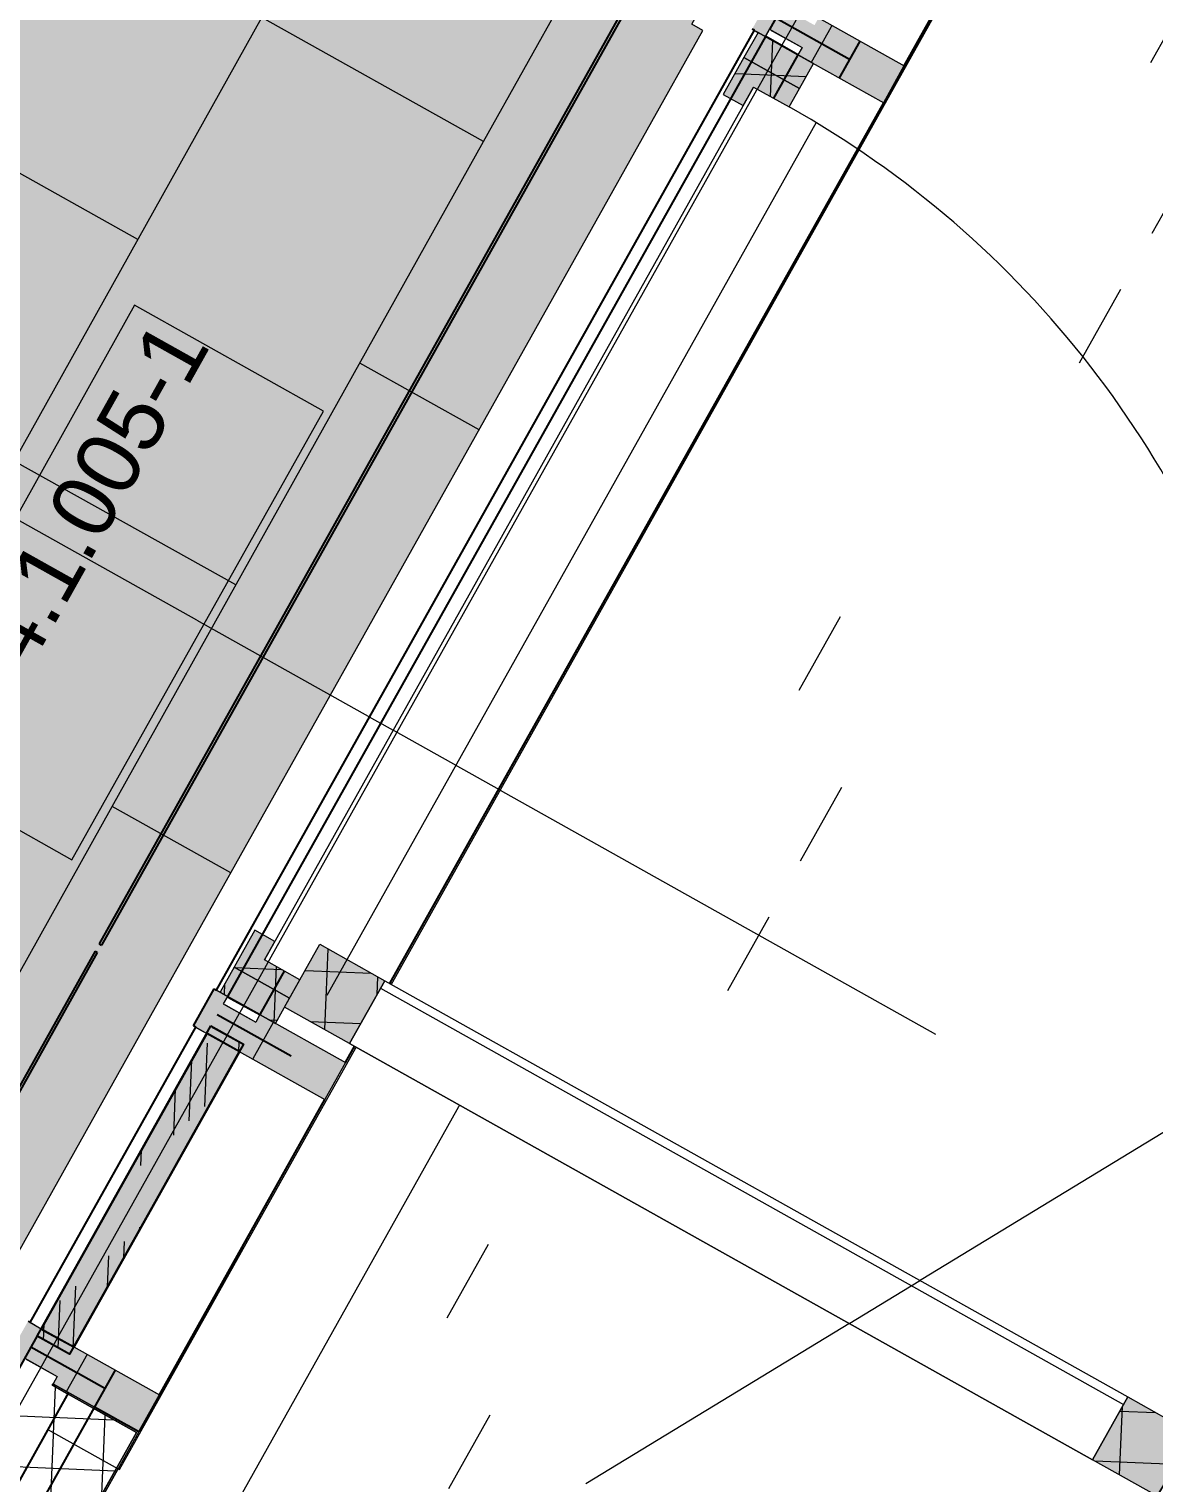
# Model space of a CAD drawing. Header units: metres. Extents: x -36 to 59, y 39 to 183.
# Drawn here: x -20.982 to -19.653, y 116.4 to 118.117 of the extents above; entities that cross this region are included whole.
import ezdxf

# ---------------------------------------------------------------- set-up
doc = ezdxf.new("R2010")
doc.units = ezdxf.units.M
doc.header["$MEASUREMENT"] = 0
for name, pattern in [('Achse', [0.0023, 0.0015, -0.0008]), ('Punktlinie', [0.0035, 0, -0.0035]), ('Punktlinie_ eng', [0.00075, 0, -0.00075]), ('Strichlinie', [0.004, 0.003, -0.001]), ('Strichlinie-über-Schnitt', [0.0023, 0.0008, -0.0015]), ('Wipeout_Contour', [1, 0, -1])]:
    doc.linetypes.add(name, pattern=pattern)
for name, color, linetype in [('00  Raster Ausbau', 7, 'Continuous'), ('10  Decken', 7, 'Continuous'), ('10  Dächer', 7, 'Continuous'), ('10  Fassade', 7, 'Continuous'), ('10  Fassade_Deckschraffur', 7, 'Continuous'), ('10  Fassade_Schnittschraffur', 7, 'Continuous'), ('10  Treppen + Rampen', 7, 'Continuous'), ('10  Wand Massiv', 7, 'Continuous'), ('10  Wand Massiv_Deckschraffur', 7, 'Continuous'), ('20  Dach Aufbauten', 7, 'Continuous'), ('20  Dach Aufbauten_Deckschraffur', 7, 'Continuous'), ('40  Text Brandschutz', 7, 'Continuous'), ('40  Türstempel 1_100', 7, 'Continuous'), ('50  NUF - Raumstempel', 7, 'Continuous'), ('Neubau_20  Boden Aufbauten', 7, 'Continuous'), ('Neubau_20  Decke Abhangdecke', 7, 'Continuous')]:
    doc.layers.add(name, color=color, linetype=linetype)
doc.styles.add('ERSTELLTER_STIL_1', font='')
doc.styles.get('ERSTELLTER_STIL_1').set_extended_font_data('Arial')
pattern_1 = [(87.605446, (0, 0), (-0.059947608, 0.00250684), []), (177.605446, (0, 0), (0.00250684, 0.059947608), [])]

# ---------------------------------------------------------------- blocks, each defined once
blk = doc.blocks.new('*X1', base_point=(-0.1628, 98.0075))
at = {"layer": '20  Dach Aufbauten_Deckschraffur', "color": 9, "linetype": 'Continuous', "lineweight": 18, "ltscale": 1000}
for p, q in [((-20.4447, 117.9845), (-20.0059, 118.7703)), ((-20.4447, 117.9845), (-20.0059, 118.7703)), ((-21.1454, 117.345), (-20.7066, 118.1308)), ((-21.1454, 117.345), (-20.7066, 118.1308)), ((-20.4447, 117.9845), (-20.7066, 118.1308)), ((-20.8529, 117.8688), (-21.1148, 118.0151)), ((-20.8835, 117.1987), (-20.4447, 117.9845)), ((-20.45, 117.6439), (-20.5909, 117.7226)), ((-20.7372, 117.4606), (-20.9991, 117.6069)), ((-21.2243, 116.5884), (-20.8835, 117.1987)), ((-21.2243, 116.5884), (-20.8835, 117.1987)), ((-20.7433, 117.1204), (-20.8835, 117.1987))]:
    blk.add_line(p, q, dxfattribs=at)
blk = doc.blocks.new('*X35', base_point=(-0.1628, 98.0075))
at = {"layer": '10  Fassade_Schnittschraffur', "color": 98, "linetype": 'Continuous', "lineweight": 13, "ltscale": 1000, "true_color": 0x000100}
for p, q in [((-20.7739, 116.8443), (-20.7707, 116.9192)), ((-20.7337, 116.9085), (-20.7332, 116.9207)), ((-20.7923, 116.8273), (-20.7893, 116.8993)), ((-20.8107, 116.8104), (-20.8084, 116.8651)), ((-20.8497, 116.7745), (-20.8489, 116.7928)), ((-20.8681, 116.7576), (-20.868, 116.7587)), ((-20.8507, 116.6996), (-20.8506, 116.7017)), ((-20.8698, 116.6655), (-20.869, 116.6848)), ((-20.8889, 116.6314), (-20.8874, 116.6679)), ((-20.9295, 116.559), (-20.9264, 116.632)), ((-20.9472, 116.5592), (-20.9448, 116.6151)), ((-20.9644, 116.5689), (-20.9636, 116.588))]:
    blk.add_line(p, q, dxfattribs=at)

msp = doc.modelspace()

# ---------------------------------------------------------------- linework, layer by layer
at = {"layer": '10  Fassade', "color": 7, "linetype": 'Strichlinie', "lineweight": 25, "ltscale": 1000, "flags": 128}
msp.add_lwpolyline([(-20.9828, 116.5906), (-20.9802, 116.5892)], dxfattribs=at)
at = {"layer": 'Neubau_20  Boden Aufbauten', "color": 7, "linetype": 'Continuous', "lineweight": 13, "ltscale": 1000, "flags": 128}
msp.add_lwpolyline([(-5.8407, 133.7342), (-11.8253, 137.0874), (-11.8069, 137.1201), (-12.0559, 137.2596), (-18.6544, 125.4821), (-16.3427, 124.1868), (-16.6653, 123.611), (-16.8022, 123.6878), (-20.9522, 116.2812), (-16.9374, 114.0317)], dxfattribs=at)

# ---------------------------------------------------------------- next in the draw order: wipeouts: each hides what was drawn before it
at = {"color": 254, "linetype": 'Wipeout_Contour', "lineweight": 0, "ltscale": 486.357493}
msp.add_wipeout([(-16.9122, 123.6921), (-20.9619, 116.4643), (-20.9602, 116.4633), (-16.9104, 123.6911)], dxfattribs=at).dxf.layer = '10  Wand Massiv_Deckschraffur'

# ---------------------------------------------------------------- next in the draw order: wipeouts: each hides what was drawn before it
at = {"color": 254, "linetype": 'Wipeout_Contour', "lineweight": 0, "ltscale": 486.114934}
msp.add_wipeout([(-20.8747, 116.4154), (-16.8249, 123.6432), (-16.8267, 123.6442), (-20.8764, 116.4164)], dxfattribs=at).dxf.layer = '10  Wand Massiv_Deckschraffur'

# ---------------------------------------------------------------- next in the draw order: wipeouts: each hides what was drawn before it
at = {"color": 254, "linetype": 'Wipeout_Contour', "lineweight": 0, "ltscale": 486.137239}
msp.add_wipeout([(-20.8764, 116.4164), (-16.8267, 123.6442), (-16.8406, 123.652), (-20.8904, 116.4242)], dxfattribs=at).dxf.layer = '10  Wand Massiv_Deckschraffur'

# ---------------------------------------------------------------- next in the draw order: wipeouts: each hides what was drawn before it
at = {"color": 254, "linetype": 'Wipeout_Contour', "lineweight": 0, "ltscale": 486.256215}
msp.add_wipeout([(-16.9104, 123.6911), (-20.9602, 116.4633), (-20.8904, 116.4242), (-16.8406, 123.652)], dxfattribs=at).dxf.layer = '10  Wand Massiv_Deckschraffur'

# ---------------------------------------------------------------- next in the draw order: hatches: boundary and pattern name
at = {"layer": '20  Dach Aufbauten_Deckschraffur', "linetype": 'Continuous', "lineweight": 18, "true_color": 0xefefef}
msp.add_hatch(color=7, dxfattribs=at).paths.add_polyline_path([(-18.7395, 125.0541), (-22.9433, 117.5515), (-21.0851, 116.5104), (-20.8432, 116.9422), (-20.1857, 118.1156), (-20.1988, 118.1229), (-16.8945, 124.0203)])

# ---------------------------------------------------------------- next in the draw order: linework, layer by layer
at = {"layer": '10  Decken', "color": 7, "linetype": 'Punktlinie', "lineweight": 13, "ltscale": 1000, "flags": 128}
msp.add_lwpolyline([(1.6639, 161.776), (-18.7726, 125.3019), (-16.6353, 124.1043), (-21.0101, 116.2964), (-22.973, 117.3962), (-23.0952, 117.1781), (-10.2099, 109.9585), (-9.9704, 110.3859), (-3.4571, 122.0106), (-0.8442, 120.5466), (0.5391, 119.7715)], dxfattribs=at)
at = {"layer": '10  Dächer', "color": 255, "linetype": 'Punktlinie', "lineweight": 18, "ltscale": 1000, "flags": 128}
msp.add_lwpolyline([(-23.1474, 117.494), (-21.0101, 116.2964), (-16.6353, 124.1043), (-18.7726, 125.3019)], close=True, dxfattribs=at)
at = {"layer": '10  Fassade', "color": 7, "linetype": 'Strichlinie', "lineweight": 25, "ltscale": 1000, "flags": 128}
for points in [[(-20.9036, 117.0277), (-20.901, 117.0262)], [(-20.8987, 117.0364), (-20.8961, 117.0349)], [(-20.7873, 116.9396), (-20.7629, 116.9832)], [(-20.7629, 116.9832), (-20.7603, 116.9817)], [(-20.6721, 116.9037), (-20.7594, 116.9526)], [(-20.9802, 116.5892), (-20.7847, 116.9381)], [(-20.7847, 116.9381), (-20.7873, 116.9396)], [(-20.8921, 116.5111), (-20.9794, 116.56)], [(-20.852, 116.46), (-20.9043, 116.4893)]]:
    msp.add_lwpolyline(points, dxfattribs=at)
at = {"layer": '10  Wand Massiv', "color": 7, "linetype": 'Continuous', "lineweight": 18, "ltscale": 1000, "flags": 128}
for points in [[(-16.9122, 123.6921), (-20.9619, 116.4643)], [(-20.8747, 116.4154), (-16.8249, 123.6432)], [(-20.9619, 116.4643), (-20.9602, 116.4633)], [(-20.9602, 116.4633), (-20.8904, 116.4242)], [(-20.8904, 116.4242), (-20.8764, 116.4164)], [(-20.8764, 116.4164), (-20.8747, 116.4154)]]:
    msp.add_lwpolyline(points, dxfattribs=at)
at = {"layer": '20  Dach Aufbauten', "color": 7, "linetype": 'Continuous', "lineweight": 13, "ltscale": 1000, "flags": 128}
msp.add_lwpolyline([(-18.7395, 125.0541), (-22.9433, 117.5515), (-21.0851, 116.5104), (-20.8432, 116.9422), (-20.1857, 118.1156), (-20.1988, 118.1229), (-16.8945, 124.0203)], close=True, dxfattribs=at)
at = {"layer": '40  Türstempel 1_100', "color": 7, "linetype": 'Continuous', "lineweight": 13, "ltscale": 1000}
msp.add_line((-21.154, 117.2609), (-20.9309, 117.1359), dxfattribs=at)

# ---------------------------------------------------------------- next in the draw order: block references
at = {"layer": '10  Treppen + Rampen', "color": 7, "linetype": 'Continuous', "lineweight": 13, "ltscale": 1000}
msp.add_blockref('*X1', (-0.1628, 98.0075), dxfattribs=at)

# ---------------------------------------------------------------- next in the draw order: wipeouts: each hides what was drawn before it
at = {"color": 254, "linetype": 'Wipeout_Contour', "lineweight": 0, "ltscale": 493.249502}
msp.add_wipeout([(-19.1844, 125.3034), (-23.4615, 117.6699), (-23.287, 117.5722), (-19.01, 125.2056)], dxfattribs=at).dxf.layer = '10  Wand Massiv_Deckschraffur'

# ---------------------------------------------------------------- next in the draw order: wipeouts: each hides what was drawn before it
at = {"color": 254, "linetype": 'Wipeout_Contour', "lineweight": 0, "ltscale": 492.573199}
msp.add_wipeout([(-23.1343, 117.4866), (-18.8573, 125.1201), (-18.8704, 125.1274), (-23.1474, 117.494)], dxfattribs=at).dxf.layer = '10  Wand Massiv_Deckschraffur'

# ---------------------------------------------------------------- next in the draw order: wipeouts: each hides what was drawn before it
at = {"color": 254, "linetype": 'Wipeout_Contour', "lineweight": 0, "ltscale": 492.794558}
msp.add_wipeout([(-19.01, 125.2056), (-23.287, 117.5722), (-23.1474, 117.494), (-18.8704, 125.1274)], dxfattribs=at).dxf.layer = '10  Wand Massiv_Deckschraffur'

# ---------------------------------------------------------------- next in the draw order: linework, layer by layer
at = {"layer": '00  Raster Ausbau', "color": 9, "linetype": 'Achse', "lineweight": 18, "ltscale": 1000}
msp.add_line((-20.7833, 117.4188), (-23.9387, 119.1868), dxfattribs=at)
at = {"layer": '10  Fassade', "color": 7, "linetype": 'Strichlinie', "lineweight": 25, "ltscale": 1000, "flags": 128}
for points in [[(-16.8734, 123.8881), (-16.9712, 123.7136), (-17.46, 122.8412), (-18.1198, 121.6635), (-18.7797, 120.4858), (-19.4396, 119.3081), (-20.0995, 118.1303), (-20.7594, 116.9526), (-20.9794, 116.56), (-21.0991, 116.3463)], [(-16.7862, 123.8392), (-16.8839, 123.6648), (-17.3727, 122.7924), (-18.0326, 121.6146), (-18.6925, 120.4369), (-19.3524, 119.2592), (-20.0123, 118.0814), (-20.6721, 116.9037), (-20.8921, 116.5111), (-21.0119, 116.2974)], [(-16.8193, 123.6572), (-16.8438, 123.6136), (-17.3082, 122.7848), (-17.3326, 122.7412), (-17.968, 121.6071), (-17.9925, 121.5635), (-18.6279, 120.4294), (-18.6524, 120.3858), (-19.2878, 119.2517), (-19.3123, 119.208), (-19.9477, 118.0739), (-19.9721, 118.0303), (-20.6076, 116.8962), (-20.632, 116.8526), (-20.8275, 116.5036), (-20.852, 116.46)], [(-20.0123, 118.0814), (-20.0995, 118.1303)], [(-20.7603, 116.9817), (-20.1248, 118.1158)], [(-20.1248, 118.1158), (-20.1274, 118.1173)]]:
    msp.add_lwpolyline(points, dxfattribs=at)
at = {"layer": '10  Wand Massiv', "color": 7, "linetype": 'Strichlinie-über-Schnitt', "lineweight": 18, "ltscale": 1000, "flags": 128}
for points in [[(-16.8455, 123.7292), (-21.0028, 116.3095)], [(-20.8283, 116.2117), (-16.671, 123.6315)]]:
    msp.add_lwpolyline(points, dxfattribs=at)
at = {"layer": '40  Türstempel 1_100', "color": 7, "linetype": 'Continuous', "lineweight": 13, "ltscale": 1000}
msp.add_line((-20.8569, 117.791), (-21.154, 117.2609), dxfattribs=at)
at = {"layer": 'Neubau_20  Decke Abhangdecke', "color": 7, "linetype": 'Punktlinie_ eng', "lineweight": 13, "ltscale": 1000, "flags": 128}
for points in [[(-20.6835, 116.2452), (-20.7323, 116.158), (-20.6451, 116.1091), (-16.8938, 114.0072), (-16.8449, 114.0945), (-12.5312, 121.7933), (-12.4823, 121.8806), (-12.5696, 121.9294), (-16.2336, 123.9824), (-16.3209, 124.0313)], [(-16.2825, 123.8952), (-20.5962, 116.1963), (-16.9321, 114.1433), (-13.97, 119.43), (-14.4847, 119.7184), (-14.1767, 120.268), (-13.662, 119.9796), (-12.6184, 121.8422)], [(-16.9321, 114.1433), (-20.5962, 116.1963), (-16.2825, 123.8952), (-12.6184, 121.8422), (-13.662, 119.9796), (-14.1767, 120.268), (-14.4847, 119.7184), (-13.97, 119.43)]]:
    msp.add_lwpolyline(points, close=True, dxfattribs=at)

# ---------------------------------------------------------------- next in the draw order: texts
at = {"layer": '40  Türstempel 1_100', "color": 7, "linetype": 'Continuous', "lineweight": 13, "insert": (-21.1254, 117.2564), "char_height": 0.075, "attachment_point": 1, "rotation": 60.738, "style": 'ERSTELLTER_STIL_1'}
msp.add_mtext('\\A1;{\\pql;\\pt0.125604;\\fArial|b0|i0|c0|p38;B.04.1.005-1\\P\\pql;\\pt0.125604;\\fArial|b0|i0|c0|p38; }', dxfattribs=at)

# ---------------------------------------------------------------- next in the draw order: wipeouts: each hides what was drawn before it
at = {"color": 254, "linetype": 'Wipeout_Contour', "lineweight": 0, "ltscale": 481.166169}
msp.add_wipeout([(-20.0489, 118.1306), (-19.9477, 118.0739), (-19.3123, 119.208), (-19.4135, 119.2647)], dxfattribs=at).dxf.layer = '10  Fassade_Deckschraffur'

# ---------------------------------------------------------------- next in the draw order: linework, layer by layer
at = {"layer": '10  Fassade', "color": 7, "linetype": 'Continuous', "lineweight": 25, "ltscale": 1000, "flags": 128}
msp.add_lwpolyline([(-19.9477, 118.0739), (-19.3123, 119.208)], dxfattribs=at)

# ---------------------------------------------------------------- next in the draw order: wipeouts: each hides what was drawn before it
at = {"color": 254, "linetype": 'Wipeout_Contour', "lineweight": 0, "ltscale": 476.962586}
msp.add_wipeout([(-20.7088, 116.9529), (-20.6076, 116.8962), (-19.9721, 118.0303), (-20.0733, 118.087)], dxfattribs=at).dxf.layer = '10  Fassade_Deckschraffur'

# ---------------------------------------------------------------- next in the draw order: linework, layer by layer
at = {"layer": '10  Fassade', "color": 7, "linetype": 'Continuous', "lineweight": 18, "ltscale": 1000}
for p, q in [((-20.0489, 118.1306), (-19.9477, 118.0739)), ((-19.9477, 118.0739), (-19.9721, 118.0303))]:
    msp.add_line(p, q, dxfattribs=at)

# ---------------------------------------------------------------- next in the draw order: wipeouts: each hides what was drawn before it
at = {"color": 254, "linetype": 'Wipeout_Contour', "lineweight": 0, "ltscale": 477.164469}
msp.add_wipeout([(-20.7088, 116.9529), (-20.0733, 118.087), (-20.1117, 118.1085), (-20.7472, 116.9744)], dxfattribs=at).dxf.layer = '10  Fassade_Deckschraffur'
at = {"color": 254, "linetype": 'Wipeout_Contour', "lineweight": 0, "ltscale": 474.17052}
msp.add_wipeout([(-20.9287, 116.5603), (-20.8275, 116.5036), (-20.632, 116.8526), (-20.7332, 116.9093)], dxfattribs=at).dxf.layer = '10  Fassade_Deckschraffur'

# ---------------------------------------------------------------- next in the draw order: linework, layer by layer
at = {"layer": '10  Fassade', "color": 7, "linetype": 'Continuous', "lineweight": 18, "ltscale": 1000}
msp.add_line((-20.8275, 116.5036), (-20.852, 116.46), dxfattribs=at)

# ---------------------------------------------------------------- next in the draw order: wipeouts: each hides what was drawn before it
at = {"color": 254, "linetype": 'Wipeout_Contour', "lineweight": 0, "ltscale": 477.239001}
msp.add_wipeout([(-20.1117, 118.1085), (-20.1248, 118.1158), (-20.7603, 116.9817), (-20.7472, 116.9744)], dxfattribs=at).dxf.layer = '10  Fassade_Deckschraffur'
at = {"color": 254, "linetype": 'Wipeout_Contour', "lineweight": 0, "ltscale": 474.373626}
msp.add_wipeout([(-20.9287, 116.5603), (-20.7332, 116.9093), (-20.7716, 116.9308), (-20.9671, 116.5818)], dxfattribs=at).dxf.layer = '10  Fassade_Deckschraffur'
at = {"color": 254, "linetype": 'Wipeout_Contour', "lineweight": 0, "ltscale": 710.902759}
msp.add_wipeout([(-21.0974, 116.3453), (-21.0424, 116.3145), (-20.9349, 116.5064), (-20.9532, 116.5167), (-20.9483, 116.5254), (-20.9849, 116.546)], dxfattribs=at).dxf.layer = '10  Fassade_Deckschraffur'

# ---------------------------------------------------------------- next in the draw order: hatches: boundary and pattern name
at = {"layer": '10  Fassade_Schnittschraffur', "linetype": 'Continuous', "lineweight": 13, "true_color": 0x000100}
h = msp.add_hatch(dxfattribs=at)
h.set_pattern_fill('Dämmung__hart_1_0002', color=98, style=0, pattern_type=2)
h.set_pattern_definition(pattern_1)
h.paths.add_polyline_path([(-20.9916, 116.5382), (-21.0991, 116.3463), (-21.0607, 116.3248), (-20.9532, 116.5167)])
at = {"layer": '10  Fassade_Schnittschraffur', "linetype": 'Continuous', "lineweight": 0, "true_color": 0xffffff}
msp.add_hatch(color=7, dxfattribs=at).paths.add_polyline_path([(-20.9532, 116.5167), (-20.9542, 116.515), (-20.8547, 116.4592), (-20.9603, 116.2708), (-21.0597, 116.3265), (-21.0607, 116.3248), (-21.059, 116.3238), (-20.9595, 116.2681), (-20.852, 116.46), (-20.9514, 116.5157)])
at = {"layer": '10  Fassade_Schnittschraffur', "linetype": 'Continuous', "lineweight": 13, "true_color": 0x000100}
h = msp.add_hatch(dxfattribs=at)
h.set_pattern_fill('Dämmung__hart_1_0002', color=98, style=0, pattern_type=2)
h.set_pattern_definition(pattern_1)
h.paths.add_polyline_path([(-20.9532, 116.5167), (-20.9542, 116.515), (-20.8547, 116.4592), (-20.9603, 116.2708), (-21.0597, 116.3265), (-21.0607, 116.3248), (-21.059, 116.3238), (-20.9595, 116.2681), (-20.852, 116.46), (-20.9514, 116.5157)])
h = msp.add_hatch(dxfattribs=at)
h.set_pattern_fill('Dämmung__hart_1_0002', color=98, style=0, pattern_type=2)
h.set_pattern_definition(pattern_1)
h.paths.add_polyline_path([(-20.9542, 116.515), (-21.0597, 116.3265), (-20.9603, 116.2708), (-20.8547, 116.4592)])

# ---------------------------------------------------------------- next in the draw order: linework, layer by layer
at = {"layer": '10  Fassade', "color": 7, "linetype": 'Continuous', "lineweight": 18, "ltscale": 1000}
for p, q in [((-20.9483, 116.5254), (-20.9532, 116.5167)), ((-20.9542, 116.515), (-20.8547, 116.4592)), ((-20.9532, 116.5167), (-20.852, 116.46)), ((-20.8547, 116.4592), (-20.9603, 116.2708))]:
    msp.add_line(p, q, dxfattribs=at)
at = {"layer": '10  Fassade', "color": 7, "linetype": 'Continuous', "lineweight": 25, "ltscale": 1000, "flags": 128}
for points in [[(-20.6076, 116.8962), (-19.9721, 118.0303)], [(-20.9349, 116.5064), (-21.0424, 116.3145)]]:
    msp.add_lwpolyline(points, dxfattribs=at)
at = {"layer": '10  Fassade', "color": 7, "linetype": 'Continuous', "lineweight": 18, "ltscale": 1000, "flags": 128}
msp.add_lwpolyline([(-20.9532, 116.5167), (-20.9514, 116.5157), (-20.852, 116.46), (-20.9595, 116.2681), (-21.059, 116.3238), (-21.0607, 116.3248), (-21.0597, 116.3265), (-20.9603, 116.2708), (-20.8547, 116.4592), (-20.9542, 116.515)], close=True, dxfattribs=at)

# ---------------------------------------------------------------- next in the draw order: wipeouts: each hides what was drawn before it
at = {"color": 254, "linetype": 'Wipeout_Contour', "lineweight": 0, "ltscale": 479.196322}
msp.add_wipeout([(-20.11, 118.1075), (-20.0733, 118.087), (-20.0684, 118.0957), (-20.1051, 118.1163)], dxfattribs=at).dxf.layer = '10  Fassade_Deckschraffur'
at = {"color": 254, "linetype": 'Wipeout_Contour', "lineweight": 0, "ltscale": 474.448842}
msp.add_wipeout([(-20.7716, 116.9308), (-20.7847, 116.9381), (-20.9802, 116.5892), (-20.9671, 116.5818)], dxfattribs=at).dxf.layer = '10  Fassade_Deckschraffur'

# ---------------------------------------------------------------- next in the draw order: linework, layer by layer
at = {"layer": '10  Fassade', "color": 7, "linetype": 'Continuous', "lineweight": 18, "ltscale": 1000}
msp.add_line((-20.0684, 118.0957), (-20.0733, 118.087), dxfattribs=at)
at = {"layer": '10  Fassade', "color": 7, "linetype": 'Continuous', "lineweight": 25, "ltscale": 1000, "flags": 128}
msp.add_lwpolyline([(-20.8275, 116.5036), (-20.632, 116.8526)], dxfattribs=at)

# ---------------------------------------------------------------- next in the draw order: wipeouts: each hides what was drawn before it
at = {"color": 254, "linetype": 'Wipeout_Contour', "lineweight": 0, "ltscale": 479.249188}
msp.add_wipeout([(-20.1117, 118.1085), (-20.11, 118.1075), (-20.1051, 118.1163), (-20.1068, 118.1172)], dxfattribs=at).dxf.layer = '10  Fassade_Deckschraffur'
at = {"color": 254, "linetype": 'Wipeout_Contour', "lineweight": 0, "ltscale": 475.00692}
msp.add_wipeout([(-20.7699, 116.9298), (-20.7332, 116.9093), (-20.7283, 116.918), (-20.765, 116.9385)], dxfattribs=at).dxf.layer = '10  Fassade_Deckschraffur'
at = {"color": 254, "linetype": 'Wipeout_Contour', "lineweight": 0, "ltscale": 473.739434}
msp.add_wipeout([(-20.9703, 116.5721), (-20.9336, 116.5516), (-20.9287, 116.5603), (-20.9654, 116.5808)], dxfattribs=at).dxf.layer = '10  Fassade_Deckschraffur'

# ---------------------------------------------------------------- next in the draw order: linework, layer by layer
at = {"layer": '10  Fassade', "color": 7, "linetype": 'Continuous', "lineweight": 18, "ltscale": 1000}
for p, q in [((-20.1274, 118.1173), (-20.1117, 118.1085)), ((-20.1068, 118.1172), (-20.1117, 118.1085)), ((-20.1068, 118.1172), (-20.0684, 118.0957)), ((-20.7283, 116.918), (-20.7332, 116.9093)), ((-20.7332, 116.9093), (-20.632, 116.8526)), ((-20.9287, 116.5603), (-20.9336, 116.5516)), ((-20.9287, 116.5603), (-20.8275, 116.5036)), ((-20.9867, 116.5469), (-20.9483, 116.5254))]:
    msp.add_line(p, q, dxfattribs=at)
at = {"layer": '10  Fassade', "color": 7, "linetype": 'Continuous', "lineweight": 25, "ltscale": 1000, "flags": 128}
for points in [[(-20.0733, 118.087), (-20.1117, 118.1085)], [(-20.7332, 116.9093), (-20.9287, 116.5603)]]:
    msp.add_lwpolyline(points, dxfattribs=at)

# ---------------------------------------------------------------- next in the draw order: wipeouts: each hides what was drawn before it
at = {"color": 254, "linetype": 'Wipeout_Contour', "lineweight": 0, "ltscale": 475.130699}
msp.add_wipeout([(-20.7503, 116.9647), (-20.7137, 116.9442), (-20.7088, 116.9529), (-20.7454, 116.9734)], dxfattribs=at).dxf.layer = '10  Fassade_Deckschraffur'
at = {"color": 254, "linetype": 'Wipeout_Contour', "lineweight": 0, "ltscale": 475.060186}
msp.add_wipeout([(-20.7716, 116.9308), (-20.7699, 116.9298), (-20.765, 116.9385), (-20.7667, 116.9395)], dxfattribs=at).dxf.layer = '10  Fassade_Deckschraffur'
at = {"color": 254, "linetype": 'Wipeout_Contour', "lineweight": 0, "ltscale": 473.792824}
msp.add_wipeout([(-20.972, 116.5731), (-20.9703, 116.5721), (-20.9654, 116.5808), (-20.9671, 116.5818)], dxfattribs=at).dxf.layer = '10  Fassade_Deckschraffur'

# ---------------------------------------------------------------- next in the draw order: hatches: boundary and pattern name
at = {"layer": '10  Fassade_Schnittschraffur', "linetype": 'Continuous', "lineweight": 0, "true_color": 0xffffff}
msp.add_hatch(color=7, dxfattribs=at).paths.add_polyline_path([(-20.7667, 116.9395), (-20.972, 116.5731), (-20.9336, 116.5516), (-20.7283, 116.918)])
at = {"layer": '10  Fassade_Schnittschraffur', "linetype": 'Continuous', "lineweight": 18}
msp.add_hatch(color=8, dxfattribs=at).paths.add_polyline_path([(-20.9483, 116.5254), (-20.9532, 116.5167), (-20.852, 116.46), (-20.8275, 116.5036), (-20.9287, 116.5603), (-20.9336, 116.5516), (-20.972, 116.5731), (-20.9671, 116.5818), (-20.9828, 116.5906), (-21.0073, 116.547), (-20.9916, 116.5382), (-20.9867, 116.5469)])

# ---------------------------------------------------------------- next in the draw order: linework, layer by layer
at = {"layer": '10  Fassade', "color": 7, "linetype": 'Continuous', "lineweight": 18, "ltscale": 1000}
for p, q in [((-20.7629, 116.9832), (-20.7873, 116.9396)), ((-20.7088, 116.9529), (-20.7137, 116.9442)), ((-20.7873, 116.9396), (-20.7716, 116.9308)), ((-20.7667, 116.9395), (-20.7716, 116.9308)), ((-20.7667, 116.9395), (-20.7283, 116.918)), ((-20.9828, 116.5906), (-20.9671, 116.5818)), ((-20.9671, 116.5818), (-20.972, 116.5731)), ((-20.972, 116.5731), (-20.9336, 116.5516))]:
    msp.add_line(p, q, dxfattribs=at)
at = {"layer": '10  Fassade', "color": 7, "linetype": 'Continuous', "lineweight": 25, "ltscale": 1000, "flags": 128}
for points in [[(-20.0733, 118.087), (-20.7088, 116.9529)], [(-20.9802, 116.5892), (-20.7847, 116.9381)], [(-20.7716, 116.9308), (-20.9671, 116.5818)], [(-20.7332, 116.9093), (-20.7716, 116.9308)], [(-20.9671, 116.5818), (-20.9287, 116.5603)]]:
    msp.add_lwpolyline(points, dxfattribs=at)
at = {"layer": '10  Fassade', "color": 7, "linetype": 'Strichlinie', "lineweight": 25, "ltscale": 1000, "flags": 128}
for points in [[(-20.9036, 117.0277), (-21.1627, 116.5653)], [(-20.901, 117.0262), (-21.16, 116.5638)]]:
    msp.add_lwpolyline(points, dxfattribs=at)
at = {"layer": '10  Fassade', "color": 7, "linetype": 'Continuous', "lineweight": 25, "ltscale": 1000, "flags": 128}
msp.add_lwpolyline([(-20.7667, 116.9395), (-20.7283, 116.918), (-20.9336, 116.5516), (-20.972, 116.5731)], close=True, dxfattribs=at)

# ---------------------------------------------------------------- next in the draw order: block references
at = {"layer": '10  Treppen + Rampen', "color": 7, "linetype": 'Continuous', "lineweight": 13, "ltscale": 1000}
msp.add_blockref('*X35', (-0.1628, 98.0075), dxfattribs=at)

# ---------------------------------------------------------------- next in the draw order: wipeouts: each hides what was drawn before it
at = {"color": 254, "linetype": 'Wipeout_Contour', "lineweight": 0, "ltscale": 475.183954}
msp.add_wipeout([(-20.7521, 116.9657), (-20.7503, 116.9647), (-20.7454, 116.9734), (-20.7472, 116.9744)], dxfattribs=at).dxf.layer = '10  Fassade_Deckschraffur'

# ---------------------------------------------------------------- next in the draw order: linework, layer by layer
at = {"layer": '10  Fassade', "color": 7, "linetype": 'Continuous', "lineweight": 18, "ltscale": 1000}
for p, q in [((-20.7629, 116.9832), (-20.7472, 116.9744)), ((-20.7472, 116.9744), (-20.7521, 116.9657)), ((-20.7521, 116.9657), (-20.7137, 116.9442))]:
    msp.add_line(p, q, dxfattribs=at)
at = {"layer": '10  Fassade', "color": 7, "linetype": 'Continuous', "lineweight": 25, "ltscale": 1000, "flags": 128}
for points in [[(-20.7603, 116.9817), (-20.1248, 118.1158)], [(-20.1117, 118.1085), (-20.7472, 116.9744)], [(-20.7472, 116.9744), (-20.7088, 116.9529)]]:
    msp.add_lwpolyline(points, dxfattribs=at)

# ---------------------------------------------------------------- next in the draw order: wipeouts: each hides what was drawn before it
at = {"color": 254, "linetype": 'Wipeout_Contour', "lineweight": 0, "ltscale": 477.06926}
msp.add_wipeout([(-20.7035, 117.0176), (-20.6293, 116.976), (-20.0516, 118.0072), (-20.1257, 118.0487)], dxfattribs=at).dxf.layer = '10  Fassade_Deckschraffur'

# ---------------------------------------------------------------- next in the draw order: hatches: boundary and pattern name
at = {"layer": '10  Fassade_Schnittschraffur', "linetype": 'Continuous', "lineweight": 18}
msp.add_hatch(color=8, dxfattribs=at).paths.add_polyline_path([(-20.0684, 118.0957), (-20.0733, 118.087), (-19.9721, 118.0303), (-19.9477, 118.0739), (-20.0489, 118.1306), (-20.0538, 118.1219), (-20.0922, 118.1434), (-20.0873, 118.1521), (-20.103, 118.1609), (-20.1274, 118.1173), (-20.1117, 118.1085), (-20.1068, 118.1172)])
at = {"layer": '10  Fassade_Schnittschraffur', "linetype": 'Continuous', "lineweight": 0, "true_color": 0xffffff}
for points in [[(-20.1204, 118.1134), (-20.1371, 118.0837), (-20.0716, 118.0471), (-20.055, 118.0767)], [(-20.1371, 118.0837), (-20.1615, 118.0401), (-20.138, 118.0269), (-20.1257, 118.0487), (-20.0839, 118.0253), (-20.0716, 118.0471)], [(-20.6738, 116.9723), (-20.6616, 116.9941), (-20.7035, 117.0176), (-20.6913, 117.0394), (-20.7148, 117.0526), (-20.7393, 117.009)], [(-20.6905, 116.9426), (-20.6738, 116.9723), (-20.7393, 117.009), (-20.7559, 116.9793)]]:
    msp.add_hatch(color=7, dxfattribs=at).paths.add_polyline_path(points)
at = {"layer": '10  Fassade_Schnittschraffur', "linetype": 'Continuous', "lineweight": 13, "true_color": 0x000100}
h = msp.add_hatch(dxfattribs=at)
h.set_pattern_fill('Dämmung__hart_1_0002', color=98, style=0, pattern_type=2)
h.set_pattern_definition(pattern_1)
h.paths.add_polyline_path([(-20.1204, 118.1134), (-20.1371, 118.0837), (-20.0716, 118.0471), (-20.055, 118.0767)])
h = msp.add_hatch(dxfattribs=at)
h.set_pattern_fill('Dämmung__hart_1_0002', color=98, style=0, pattern_type=2)
h.set_pattern_definition(pattern_1)
h.paths.add_polyline_path([(-20.1371, 118.0837), (-20.1615, 118.0401), (-20.138, 118.0269), (-20.1257, 118.0487), (-20.0839, 118.0253), (-20.0716, 118.0471)])
h = msp.add_hatch(dxfattribs=at)
h.set_pattern_fill('Dämmung__hart_1_0002', color=98, style=0, pattern_type=2)
h.set_pattern_definition(pattern_1)
h.paths.add_polyline_path([(-20.6738, 116.9723), (-20.6616, 116.9941), (-20.7035, 117.0176), (-20.6913, 117.0394), (-20.7148, 117.0526), (-20.7393, 117.009)])
h = msp.add_hatch(dxfattribs=at)
h.set_pattern_fill('Dämmung__hart_1_0002', color=98, style=0, pattern_type=2)
h.set_pattern_definition(pattern_1)
h.paths.add_polyline_path([(-20.6905, 116.9426), (-20.6738, 116.9723), (-20.7393, 117.009), (-20.7559, 116.9793)])
at = {"layer": '40  Türstempel 1_100', "linetype": 'Continuous', "lineweight": 0, "ltscale": 1000, "true_color": 0xffffff}
msp.add_hatch(color=7, dxfattribs=at).paths.add_polyline_path([(-20.9309, 117.1359), (-20.6338, 117.666), (-20.8569, 117.791), (-21.154, 117.2609)])

# ---------------------------------------------------------------- next in the draw order: linework, layer by layer
at = {"layer": '10  Fassade', "color": 7, "linetype": 'Continuous', "lineweight": 18, "ltscale": 1000}
for p, q in [((-20.0733, 118.087), (-19.9721, 118.0303)), ((-20.1257, 118.0487), (-20.7035, 117.0176)), ((-20.6293, 116.976), (-20.0516, 118.0072))]:
    msp.add_line(p, q, dxfattribs=at)
at = {"layer": '10  Fassade', "color": 7, "linetype": 'Strichlinie', "lineweight": 25, "ltscale": 1000, "flags": 128}
for points in [[(-20.2437, 118.2054), (-20.8987, 117.0364)], [(-20.2411, 118.2039), (-20.8961, 117.0349)]]:
    msp.add_lwpolyline(points, dxfattribs=at)
at = {"layer": '10  Fassade', "color": 7, "linetype": 'Continuous', "lineweight": 18, "ltscale": 1000, "flags": 128}
for points in [[(-20.1204, 118.1134), (-20.1371, 118.0837), (-20.0716, 118.0471), (-20.055, 118.0767)], [(-20.1371, 118.0837), (-20.1615, 118.0401), (-20.138, 118.0269), (-20.1257, 118.0487), (-20.0839, 118.0253), (-20.0716, 118.0471)], [(-20.6738, 116.9723), (-20.6616, 116.9941), (-20.7035, 117.0176), (-20.6913, 117.0394), (-20.7148, 117.0526), (-20.7393, 117.009)], [(-20.6905, 116.9426), (-20.6738, 116.9723), (-20.7393, 117.009), (-20.7559, 116.9793)]]:
    msp.add_lwpolyline(points, close=True, dxfattribs=at)
at = {"layer": '40  Türstempel 1_100', "color": 7, "linetype": 'Continuous', "lineweight": 13, "ltscale": 1000}
for p, q in [((-20.6338, 117.666), (-20.8569, 117.791)), ((-20.9309, 117.1359), (-20.6338, 117.666))]:
    msp.add_line(p, q, dxfattribs=at)

# ---------------------------------------------------------------- next in the draw order: wipeouts: each hides what was drawn before it
at = {"color": 254, "linetype": 'Wipeout_Contour', "lineweight": 0, "ltscale": 473.750193}
msp.add_wipeout([(-20.5614, 116.993), (-20.6029, 116.9188), (-19.7253, 116.4271), (-19.6838, 116.5012)], dxfattribs=at).dxf.layer = '10  Fassade_Schnittschraffur'

# ---------------------------------------------------------------- next in the draw order: hatches: boundary and pattern name
at = {"layer": '10  Fassade_Schnittschraffur', "linetype": 'Continuous', "lineweight": 0, "true_color": 0xffffff}
for points in [[(-20.6382, 117.036), (-20.6797, 116.9618), (-20.6029, 116.9188), (-20.5614, 116.993)], [(-19.6838, 116.5012), (-19.7253, 116.4271), (-19.6485, 116.3841), (-19.607, 116.4582)]]:
    msp.add_hatch(color=7, dxfattribs=at).paths.add_polyline_path(points)
at = {"layer": '10  Fassade_Schnittschraffur', "linetype": 'Continuous', "lineweight": 13, "true_color": 0x000100}
h = msp.add_hatch(dxfattribs=at)
h.set_pattern_fill('Dämmung__hart_1_0002', color=98, style=0, pattern_type=2)
h.set_pattern_definition(pattern_1)
h.paths.add_polyline_path([(-20.6382, 117.036), (-20.6797, 116.9618), (-20.6029, 116.9188), (-20.5614, 116.993)])
at = {"layer": '10  Fassade_Schnittschraffur', "linetype": 'Continuous', "lineweight": 18}
msp.add_hatch(color=8, dxfattribs=at).paths.add_polyline_path([(-20.7283, 116.918), (-20.7332, 116.9093), (-20.632, 116.8526), (-20.6076, 116.8962), (-20.7088, 116.9529), (-20.7137, 116.9442), (-20.7521, 116.9657), (-20.7472, 116.9744), (-20.7629, 116.9832), (-20.7873, 116.9396), (-20.7716, 116.9308), (-20.7667, 116.9395)])
at = {"layer": '10  Fassade_Schnittschraffur', "linetype": 'Continuous', "lineweight": 13, "true_color": 0x000100}
h = msp.add_hatch(dxfattribs=at)
h.set_pattern_fill('Dämmung__hart_1_0002', color=98, style=0, pattern_type=2)
h.set_pattern_definition(pattern_1)
h.paths.add_polyline_path([(-19.6838, 116.5012), (-19.7253, 116.4271), (-19.6485, 116.3841), (-19.607, 116.4582)])

# ---------------------------------------------------------------- next in the draw order: linework, layer by layer
at = {"layer": '00  Raster Ausbau', "color": 9, "linetype": 'Achse', "lineweight": 18, "ltscale": 1000}
msp.add_line((-20.7833, 117.4188), (-19.9109, 116.93), dxfattribs=at)
at = {"layer": '10  Fassade', "color": 7, "linetype": 'Continuous', "lineweight": 18, "ltscale": 1000}
for p, q in [((-20.5614, 116.993), (-19.6838, 116.5012)), ((-20.5663, 116.9842), (-19.6887, 116.4925)), ((-20.7088, 116.9529), (-20.6076, 116.8962)), ((-20.6029, 116.9188), (-19.7253, 116.4271)), ((-20.6076, 116.8962), (-20.632, 116.8526))]:
    msp.add_line(p, q, dxfattribs=at)
at = {"layer": '10  Fassade', "color": 7, "linetype": 'Continuous', "lineweight": 18, "ltscale": 1000, "flags": 128}
for points in [[(-20.6382, 117.036), (-20.5614, 116.993), (-20.6029, 116.9188), (-20.6797, 116.9618)], [(-20.5614, 116.993), (-19.6838, 116.5012), (-19.7253, 116.4271), (-20.6029, 116.9188)], [(-19.6838, 116.5012), (-19.607, 116.4582), (-19.6485, 116.3841), (-19.7253, 116.4271)]]:
    msp.add_lwpolyline(points, close=True, dxfattribs=at)
at = {"layer": '10  Fassade', "color": 7, "linetype": 'Continuous', "lineweight": 13, "ltscale": 1000}
msp.add_arc((-20.6616, 116.9941), 1.182, 328.945, 60.738, dxfattribs=at)
at = {"layer": '40  Text Brandschutz', "color": 6, "linetype": 'Continuous', "lineweight": 18, "ltscale": 1000}
msp.add_line((-12.8682, 120.9362), (-20.3239, 116.3985), dxfattribs=at)
at = {"layer": '50  NUF - Raumstempel', "color": 7, "linetype": 'Punktlinie', "lineweight": 13, "ltscale": 1000, "flags": 128}
msp.add_lwpolyline([(-10.0359, 110.1647), (-20.9522, 116.2812), (-16.4992, 124.2287), (-18.674, 125.4472), (-12.0678, 137.2376), (-11.8323, 137.1056), (-11.9129, 136.9617), (-11.5378, 136.7515), (-11.4571, 136.8954), (-6.3493, 134.0335), (-6.4299, 133.8895), (-6.0548, 133.6794), (-5.9741, 133.8233), (-5.8127, 133.7329), (-8.4694, 128.9914), (-4.7748, 126.9213), (-5.4078, 125.7916), (-2.4722, 124.1468), (-3.7407, 121.8829), (-3.5348, 121.7676)], close=True, dxfattribs=at)
at = {"layer": '50  NUF - Raumstempel', "color": 7, "linetype": 'Strichlinie', "lineweight": 13, "ltscale": 1000, "flags": 128}
msp.add_lwpolyline([(-16.8762, 123.8381), (-18.7692, 124.8988), (-22.8996, 117.5271), (-21.0066, 116.4664)], close=True, dxfattribs=at)

doc.saveas('drawing.dxf')
